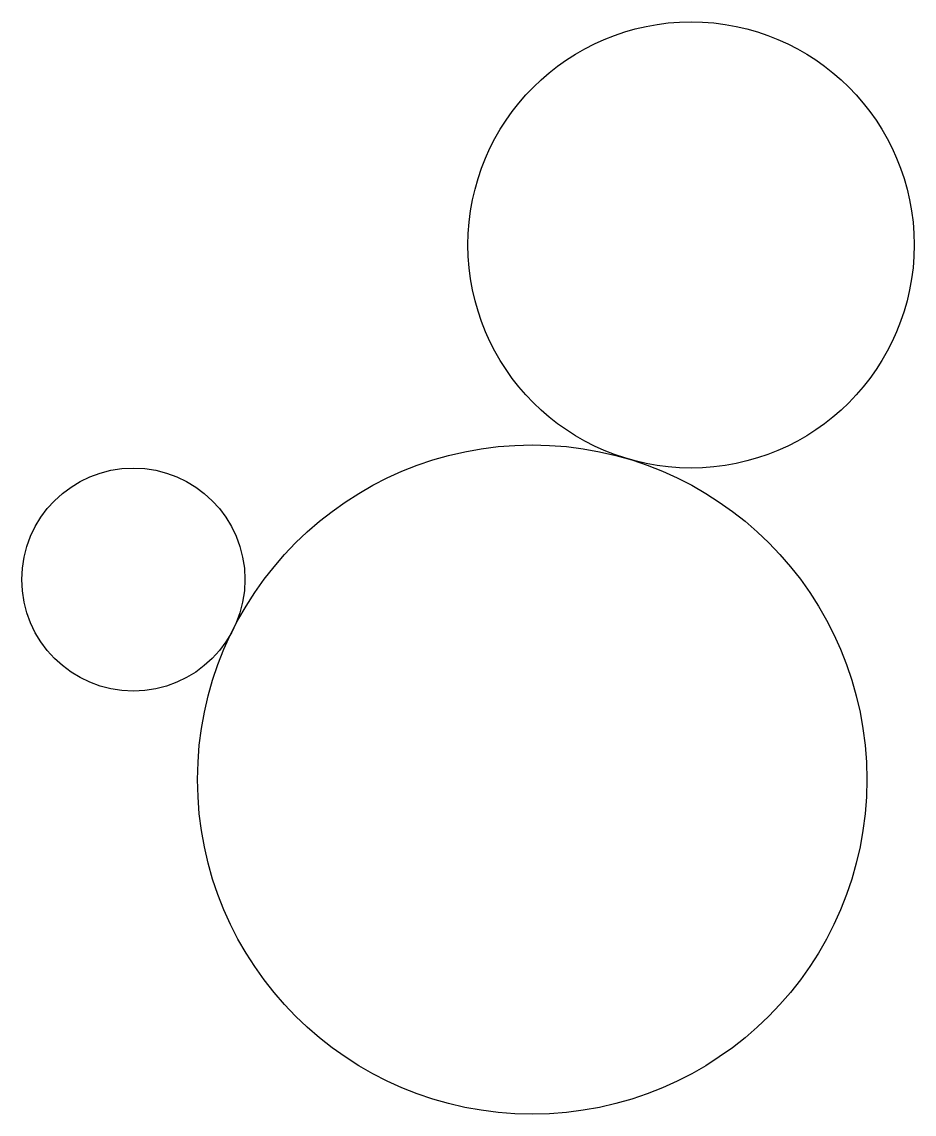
# Model space of a CAD drawing. Header units: millimetres. Extents: x -10 to 70, y -47.9 to 50.
import ezdxf

# ---------------------------------------------------------------- set-up
doc = ezdxf.new("R2010")
doc.units = ezdxf.units.MM

msp = doc.modelspace()

# ---------------------------------------------------------------- linework, layer by layer
for centre, radius in [((50, 30), 20), ((35.757, -17.928), 30), ((0, 0), 10)]:
    msp.add_circle(centre, radius)

doc.saveas('drawing.dxf')
